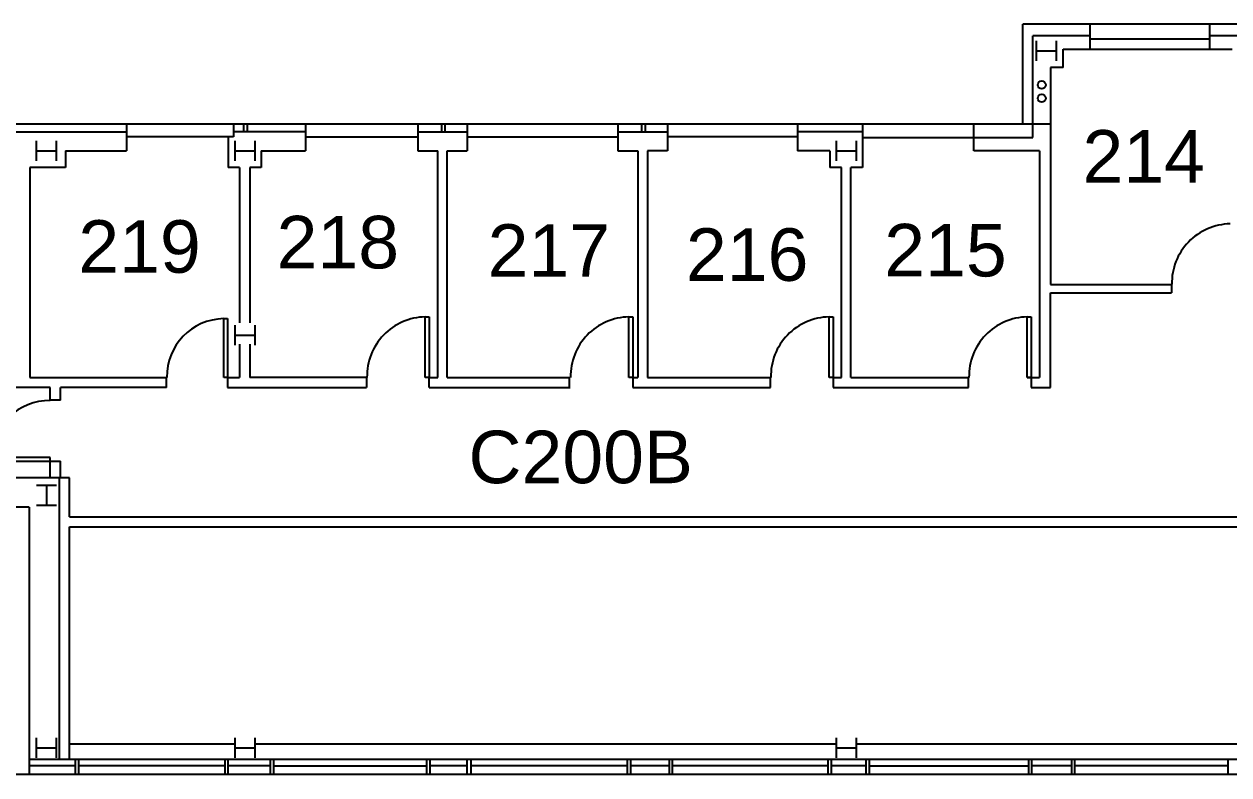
# Model space of a CAD drawing. Header units: inches. Extents: x -993 to 4309, y -3 to 2487.
# Drawn here: x 2749 to 3472, y 1703 to 2153 of the extents above; entities that cross this region are included whole.
import ezdxf

# ---------------------------------------------------------------- set-up
doc = ezdxf.new("R2010")
doc.units = ezdxf.units.IN
doc.header["$LTSCALE"] = 96
doc.header["$MEASUREMENT"] = 0
for name, color, linetype in [('A-DOOR', 4, 'CONTINUOUS'), ('A-EDIT', 9, 'CONTINUOUS'), ('A-GLAZ', 3, 'CONTINUOUS'), ('A-PFLR-TEXT', 3, 'CONTINUOUS'), ('A-ROOF-OTLN', 6, 'CONTINUOUS'), ('A-WALL', 5, 'CONTINUOUS'), ('A-WALL-JAMB', 6, 'CONTINUOUS'), ('P-STRM-RFDR', 5, 'CONTINUOUS'), ('S-COLS', 6, 'CONTINUOUS')]:
    doc.layers.add(name, color=color, linetype=linetype)
doc.styles.get("Standard").update_dxf_attribs({"font": 'arial.ttf'})

msp = doc.modelspace()

# ---------------------------------------------------------------- linework, layer by layer
at = {"layer": 'A-DOOR'}
for p, q in [((2869.1, 1941.55), (2869.1, 1976.75)), ((2869.1, 1976.75), (2871.31, 1976.75)), ((2871.31, 1976.75), (2871.31, 1941.55)), ((2989.91, 1977.82), (2992.32, 1977.82)), ((2989.91, 1941.55), (2989.91, 1977.82)), ((2992.32, 1977.82), (2992.32, 1941.55)), ((3111.99, 1941.55), (3111.99, 1977.82)), ((3111.99, 1977.82), (3114.4, 1977.82)), ((3114.4, 1977.82), (3114.4, 1941.55)), ((3232.02, 1941.55), (3232.02, 1977.82)), ((3234.44, 1977.82), (3234.44, 1941.55)), ((3350.81, 1941.55), (3350.81, 1977.82)), ((3353.22, 1977.82), (3353.22, 1941.55)), ((2871.31, 1941.55), (2869.1, 1941.55)), ((2992.32, 1941.55), (2989.91, 1941.55)), ((3114.4, 1941.55), (3111.99, 1941.55)), ((3234.44, 1941.55), (3232.02, 1941.55)), ((3353.22, 1941.55), (3350.81, 1941.55)), ((2765.13, 1893.55), (2729.93, 1893.55)), ((2765.13, 1891.34), (2765.13, 1893.55)), ((2729.93, 1891.34), (2765.13, 1891.34))]:
    msp.add_line(p, q, dxfattribs=at)
for centre, radius, start, end in [((3473.06, 1998.02), 35.58, 91.02215, 181.10231), ((2869.71, 1942), 34.75, 91.00188, 180.74308), ((2990.55, 1942.24), 35.58, 91.02215, 181.10231), ((3112.63, 1942.24), 35.58, 91.02215, 181.10231), ((3232.66, 1942.24), 35.58, 91.02215, 181.10231), ((3351.45, 1942.24), 35.58, 91.02215, 181.10231), ((2764.68, 1892.94), 34.75, 89.25692, 178.99812)]:
    msp.add_arc(centre, radius, start, end, dxfattribs=at)
at = {"layer": 'A-EDIT'}
for p, q in [((3232.02, 1977.82), (3234.44, 1977.82)), ((3350.81, 1977.82), (3353.22, 1977.82))]:
    msp.add_line(p, q, dxfattribs=at)
at = {"layer": 'A-GLAZ'}
for p, q in [((3459.97, 2144.34), (3388.3, 2144.34)), ((2752.47, 1712.52), (3497.65, 1712.52)), ((2780.03, 1708.58), (2752.5, 1708.58)), ((2869.69, 1708.58), (2781.96, 1708.58)), ((2896.99, 1708.58), (2871.62, 1708.58)), ((2898.92, 1708.58), (2990.66, 1708.58)), ((3014.74, 1708.58), (2992.59, 1708.58)), ((3111.02, 1708.58), (3017.33, 1708.58)), ((3136.04, 1708.58), (3112.96, 1708.58)), ((3231.32, 1708.58), (3137.97, 1708.58)), ((3254.06, 1708.58), (3233.25, 1708.58)), ((3255.99, 1708.58), (3351.51, 1708.58)), ((3377.27, 1708.58), (3353.44, 1708.58)), ((3470.97, 1708.58), (3379.22, 1708.58)), ((3497.65, 1703.39), (2735.97, 1703.39))]:
    msp.add_line(p, q, dxfattribs=at)
at = {"layer": 'A-ROOF-OTLN'}
for p, q in [((2776.62, 1721.8), (2875.92, 1721.8)), ((2887.92, 1721.8), (3236.39, 1721.8)), ((3248.39, 1721.8), (3497.65, 1721.8))]:
    msp.add_line(p, q, dxfattribs=at)
at = {"layer": 'A-WALL'}
for p, q in [((4100.31, 2153.39), (3348.13, 2153.39)), ((3348.13, 2093.39), (3348.13, 2153.39)), ((3388.3, 2153.39), (3388.3, 2138.35)), ((3459.97, 2153.39), (3459.97, 2138.35)), ((3388.3, 2146.44), (3354.13, 2146.44)), ((3354.13, 2085.45), (3354.13, 2146.44)), ((3507.28, 2146.44), (3459.97, 2146.44)), ((3372.39, 2127.39), (3372.39, 2138.35)), ((3372.39, 2138.35), (3473.71, 2138.35)), ((3372.39, 2127.39), (3364.7, 2127.39)), ((3364.7, 2127.39), (3364.7, 1997.33)), ((2734.35, 2088.87), (2810.85, 2088.87)), ((3348.13, 2093.39), (2740.35, 2093.39)), ((3364.7, 2093.39), (2752.35, 2093.39)), ((2810.85, 2093.39), (2810.85, 2077.39)), ((2874.92, 2093.39), (2874.92, 2085.8)), ((2918.18, 2088.87), (2874.92, 2088.87)), ((2880.96, 2093.39), (2880.96, 2088.87)), ((2883.05, 2093.39), (2883.05, 2088.87)), ((2918.18, 2093.39), (2918.18, 2077.39)), ((2985.43, 2093.39), (2985.43, 2077.39)), ((2985.43, 2088.87), (3015.13, 2088.87)), ((2999.62, 2093.39), (2999.62, 2088.87)), ((3001.7, 2093.39), (3001.7, 2088.87)), ((3015.13, 2093.39), (3015.13, 2077.39)), ((3105.43, 2093.39), (3105.43, 2077.39)), ((3105.43, 2088.87), (3135.13, 2088.87)), ((3119.62, 2093.39), (3119.62, 2088.87)), ((3121.7, 2093.39), (3121.7, 2088.87)), ((3135.13, 2093.39), (3135.13, 2077.39)), ((3213.14, 2093.39), (3213.14, 2077.39)), ((3213.14, 2093.39), (3213.14, 2083.46)), ((3252.09, 2088.87), (3213.14, 2088.87)), ((3252.09, 2093.39), (3252.09, 2085.45)), ((3318.69, 2077.39), (3318.69, 2093.39)), ((2874.92, 2085.8), (2810.85, 2085.8)), ((2871.79, 2085.8), (2871.79, 2067.39)), ((2918.18, 2085.8), (2985.43, 2085.8)), ((3015.13, 2085.8), (3105.43, 2085.8)), ((3213.14, 2085.8), (3135.13, 2085.8)), ((3252.09, 2085.45), (3252.09, 2067.39)), ((3252.09, 2085.45), (3354.13, 2085.45)), ((2774.26, 2077.39), (2774.26, 2067.39)), ((2774.26, 2077.39), (2810.85, 2077.39)), ((2891.62, 2077.39), (2891.62, 2067.39)), ((2891.62, 2077.39), (2918.18, 2077.39)), ((2985.43, 2077.39), (2997.43, 2077.39)), ((2997.43, 1941.55), (2997.43, 2077.39)), ((3003.13, 1941.55), (3003.13, 2077.39)), ((3003.13, 2077.39), (3015.13, 2077.39)), ((3105.43, 2077.39), (3117.43, 2077.39)), ((3105.43, 2077.39), (3117.43, 2077.39)), ((3117.43, 2077.39), (3117.43, 1941.55)), ((3135.13, 2077.39), (3123.13, 2077.39)), ((3123.13, 2077.39), (3123.13, 1941.55)), ((3232.39, 2077.39), (3213.14, 2077.39)), ((3232.39, 2077.39), (3232.39, 2067.39)), ((3358.2, 2077.39), (3318.69, 2077.39)), ((3357.48, 2077.39), (3318.69, 2077.39)), ((3358.2, 2077.39), (3358.2, 1941.55)), ((2752.85, 2067.39), (2752.85, 1941.55)), ((2774.26, 2067.39), (2752.85, 2067.39)), ((2878.58, 2067.39), (2871.79, 2067.39)), ((2878.58, 2067.39), (2878.58, 1974.23)), ((2891.62, 2067.39), (2884.72, 2067.39)), ((2884.72, 2067.39), (2884.72, 1974.23)), ((3239.41, 2067.39), (3232.39, 2067.39)), ((3239.41, 1941.55), (3239.41, 2067.39)), ((3252.09, 2067.39), (3245.11, 2067.39)), ((3245.11, 1941.55), (3245.11, 2067.39)), ((3364.7, 1997.33), (3437.27, 1997.33)), ((3437.27, 1997.33), (3437.27, 1992.29)), ((3364.7, 1935.39), (3364.7, 1992.29)), ((3364.7, 1992.29), (3437.27, 1992.29)), ((2878.58, 1961.4), (2878.58, 1941.55)), ((2884.72, 1961.4), (2884.72, 1941.55)), ((2752.85, 1941.55), (2834.76, 1941.55)), ((2834.76, 1935.39), (2834.76, 1941.55)), ((2871.31, 1941.55), (2878.58, 1941.55)), ((2871.31, 1941.55), (2871.31, 1935.39)), ((2954.76, 1941.55), (2884.72, 1941.55)), ((2954.76, 1941.55), (2954.76, 1935.39)), ((2992.32, 1935.39), (2992.32, 1941.55)), ((2992.32, 1941.55), (2997.43, 1941.55)), ((3003.13, 1941.55), (3076.76, 1941.55)), ((3076.34, 1935.39), (3076.34, 1941.55)), ((3114.4, 1941.55), (3117.43, 1941.55)), ((3114.4, 1941.55), (3114.4, 1935.39)), ((3123.13, 1941.55), (3196.87, 1941.55)), ((3196.87, 1935.39), (3196.87, 1941.55)), ((3234.44, 1941.55), (3234.44, 1935.39)), ((3234.44, 1941.55), (3239.41, 1941.55)), ((3245.11, 1941.55), (3315.88, 1941.55)), ((3315.66, 1935.39), (3315.66, 1941.55)), ((3350.81, 1941.55), (3358.2, 1941.55)), ((3353.22, 1941.55), (3353.22, 1935.39)), ((2765.13, 1935.39), (2730.11, 1935.39)), ((2765.13, 1927.69), (2765.13, 1935.39)), ((2771.29, 1927.9), (2771.29, 1935.39)), ((2834.76, 1935.39), (2771.29, 1935.39)), ((2871.31, 1935.39), (2954.76, 1935.39)), ((2992.32, 1935.39), (3076.76, 1935.39)), ((3114.4, 1935.39), (3196.87, 1935.39)), ((3234.44, 1935.39), (3315.66, 1935.39)), ((3353.22, 1935.39), (3364.7, 1935.39)), ((2771.29, 1927.9), (2765.13, 1927.9)), ((2765.13, 1891.34), (2771.29, 1891.34)), ((2765.13, 1881.42), (2765.13, 1891.17)), ((2771.29, 1881.4), (2771.29, 1891.34)), ((2776.62, 1881.39), (2707.98, 1881.39)), ((2770.62, 1712.52), (2770.62, 1881.39)), ((2776.62, 1857.89), (2776.62, 1881.39)), ((2752.47, 1863.64), (2587.72, 1863.64)), ((2752.47, 1863.64), (2752.47, 1703.39)), ((2776.62, 1857.89), (2776.62, 1859.89)), ((2776.62, 1857.89), (3503.65, 1857.89)), ((2776.62, 1851.89), (3497.65, 1851.89)), ((2776.62, 1712.52), (2776.62, 1851.89))]:
    msp.add_line(p, q, dxfattribs=at)
msp.add_circle((3359.48, 2116.88), 2.39, dxfattribs=at)
at = {"layer": 'A-WALL-JAMB'}
for p, q in [((2780.03, 1712.52), (2780.03, 1703.39)), ((2781.96, 1712.52), (2781.96, 1703.39)), ((2869.69, 1712.52), (2869.69, 1703.39)), ((2871.62, 1712.52), (2871.62, 1703.39)), ((2896.99, 1712.52), (2896.99, 1703.39)), ((2898.92, 1712.52), (2898.92, 1703.39)), ((2990.66, 1712.52), (2990.66, 1703.39)), ((2992.59, 1712.52), (2992.59, 1703.39)), ((3014.74, 1712.52), (3014.74, 1703.39)), ((3017.33, 1712.52), (3017.33, 1703.39)), ((3111.02, 1712.52), (3111.02, 1703.39)), ((3112.96, 1712.52), (3112.96, 1703.39)), ((3136.04, 1712.52), (3136.04, 1703.39)), ((3137.97, 1712.52), (3137.97, 1703.39)), ((3231.32, 1712.52), (3231.32, 1703.15)), ((3233.25, 1712.52), (3233.25, 1703.15)), ((3254.06, 1712.52), (3254.06, 1703.15)), ((3255.99, 1712.52), (3255.99, 1703.15)), ((3351.51, 1712.52), (3351.51, 1703.15)), ((3353.44, 1712.52), (3353.44, 1703.15)), ((3377.27, 1712.52), (3377.27, 1703.15)), ((3379.22, 1712.52), (3379.22, 1703.39)), ((3470.97, 1712.52), (3470.97, 1703.39))]:
    msp.add_line(p, q, dxfattribs=at)
at = {"layer": 'P-STRM-RFDR'}
msp.add_circle((3359.48, 2108.91), 2.39, dxfattribs=at)
at = {"layer": 'S-COLS'}
for p, q in [((3356.38, 2131.39), (3356.38, 2143.39)), ((3368.38, 2131.39), (3368.38, 2143.39)), ((3356.38, 2137.39), (3368.38, 2137.39)), ((2756.85, 2071.39), (2756.85, 2083.39)), ((2768.85, 2071.39), (2768.85, 2083.39)), ((2875.92, 2071.39), (2875.92, 2083.39)), ((2887.92, 2071.39), (2887.92, 2083.39)), ((3236.39, 2071.39), (3236.39, 2083.39)), ((3248.39, 2071.39), (3248.39, 2083.39)), ((2756.85, 2077.39), (2768.85, 2077.39)), ((2875.92, 2077.39), (2887.92, 2077.39)), ((3236.39, 2077.39), (3248.39, 2077.39)), ((2875.92, 1960.89), (2875.92, 1972.89)), ((2887.92, 1960.89), (2887.92, 1972.89)), ((2875.92, 1966.89), (2887.92, 1966.89)), ((2756.85, 1876.89), (2768.85, 1876.89)), ((2762.85, 1876.89), (2762.85, 1864.89)), ((2756.85, 1864.89), (2768.85, 1864.89)), ((2756.85, 1713.39), (2756.85, 1725.39)), ((2756.85, 1719.39), (2768.85, 1719.39)), ((2768.85, 1713.39), (2768.85, 1725.39)), ((2875.92, 1713.39), (2875.92, 1725.39)), ((2875.92, 1719.39), (2887.92, 1719.39)), ((2887.92, 1713.39), (2887.92, 1725.39)), ((3236.39, 1713.39), (3236.39, 1725.39)), ((3236.39, 1719.39), (3248.39, 1719.39)), ((3248.39, 1713.39), (3248.39, 1725.39))]:
    msp.add_line(p, q, dxfattribs=at)

# ---------------------------------------------------------------- texts
at = {"layer": 'A-PFLR-TEXT'}
for s, p in [('214', (3383.93, 2058.3)), ('218', (2900.8, 2006.88)), ('219', (2781.93, 2004.26)), ('217', (3027.33, 2001.85)), ('216', (3146.2, 1999.43)), ('215', (3265.07, 2002.06)), ('C200B', (3015.83, 1878.07))]:
    msp.add_text(s, height=31.5, dxfattribs=at).set_placement(p)

doc.saveas('drawing.dxf')
